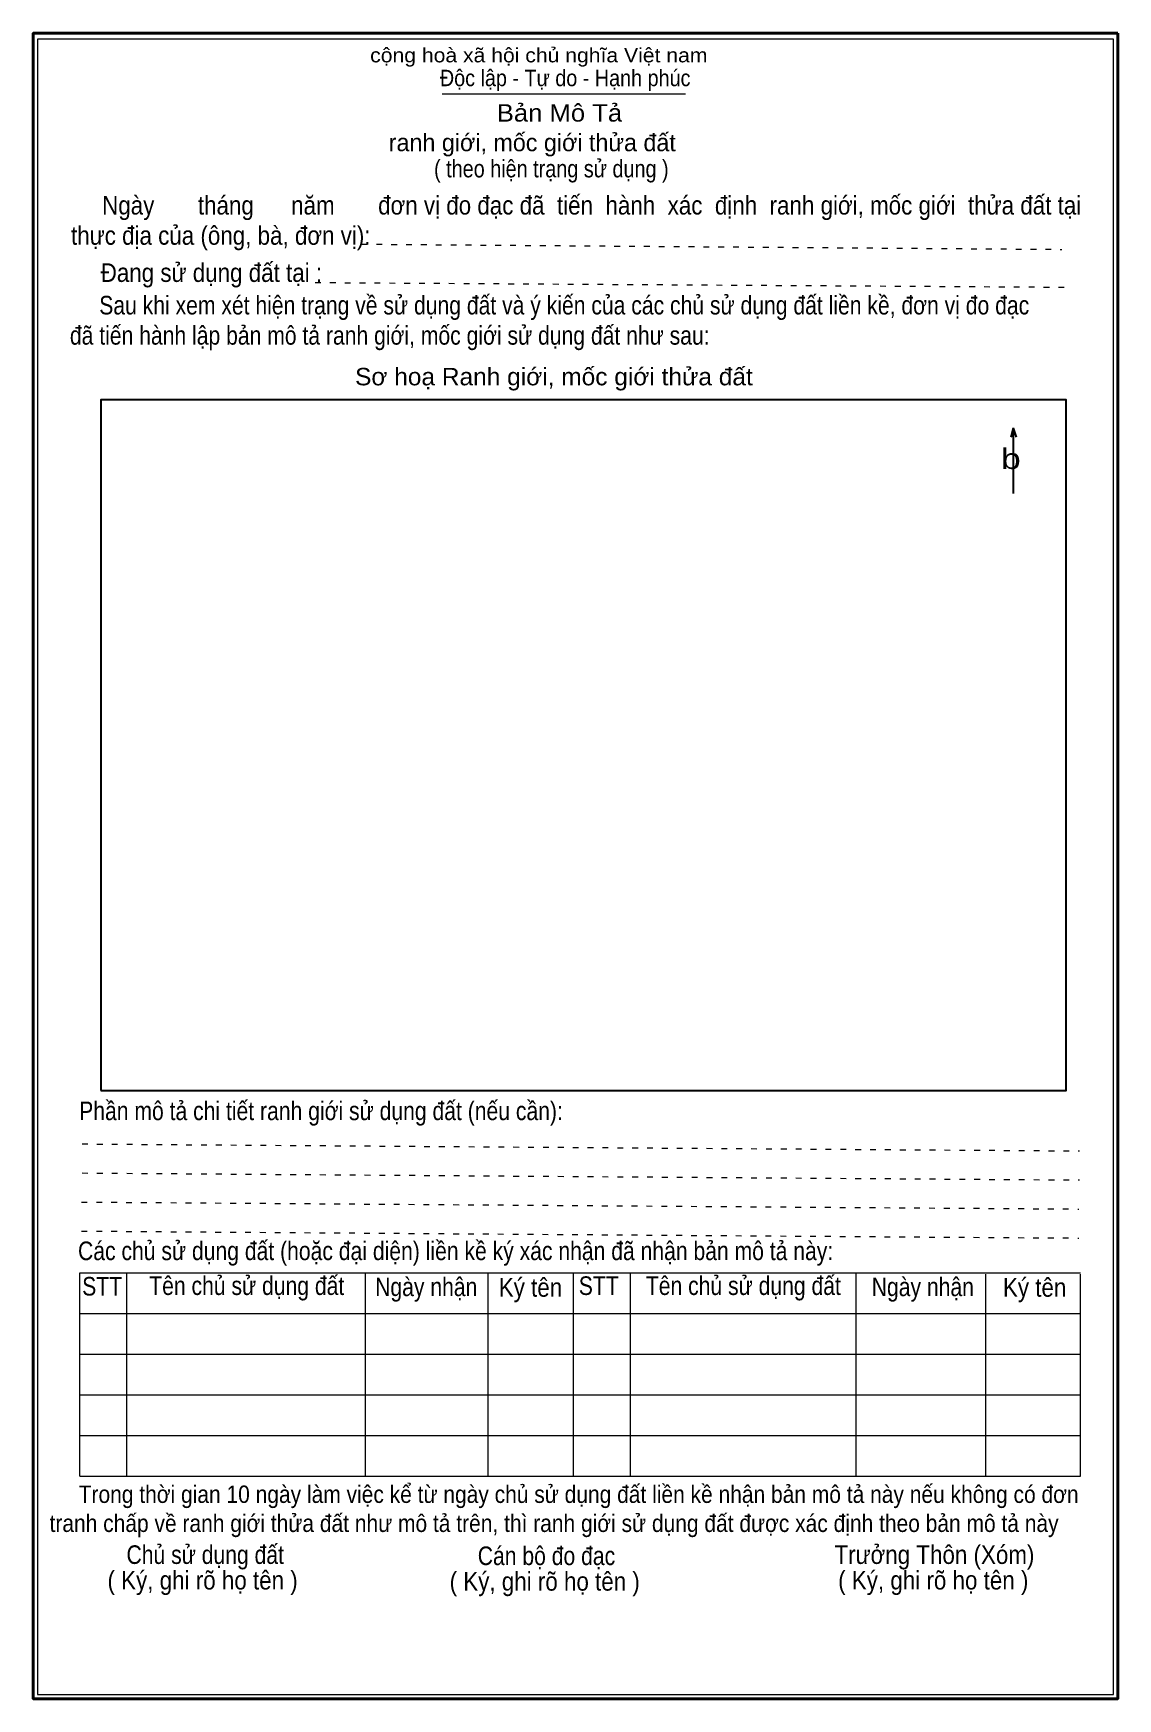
# Model space of a CAD drawing. Header units: metres. Extents: x 987.7 to 1006.3, y 990.8 to 1019.5.
import ezdxf
from ezdxf.enums import TextEntityAlignment as Align

# ---------------------------------------------------------------- set-up
doc = ezdxf.new("R2010")
doc.units = ezdxf.units.M
doc.header["$LTSCALE"] = 0.13
doc.linetypes.add('DOTTED', pattern=[1.5, 0.3, -1.2])
doc.layers.add('2', color=7, linetype='Continuous', lineweight=13)

msp = doc.modelspace()

# ---------------------------------------------------------------- linework, layer by layer
at = {"layer": '2'}
for p, q in [((994.71, 1018.45), (998.9, 1018.45)), ((988.47, 998.15), (1005.7, 998.15)), ((988.47, 994.65), (988.47, 998.15)), ((989.28, 994.65), (989.28, 998.15)), ((993.39, 994.65), (993.39, 998.15)), ((995.5, 994.65), (995.5, 998.15)), ((996.97, 994.65), (996.97, 998.15)), ((997.95, 994.65), (997.95, 998.15)), ((1001.84, 994.65), (1001.84, 998.15)), ((1004.07, 994.65), (1004.07, 998.13)), ((1005.7, 994.65), (1005.7, 998.13)), ((988.47, 997.45), (1005.7, 997.45)), ((988.47, 996.75), (1005.7, 996.75)), ((988.47, 996.05), (1005.7, 996.05)), ((988.47, 995.35), (1005.7, 995.35)), ((988.47, 994.65), (1005.7, 994.65))]:
    msp.add_line(p, q, dxfattribs=at)
at = {"layer": '2', "linetype": 'DOTTED'}
for p, q in [((993.32, 1015.86), (1005.38, 1015.77)), ((992.52, 1015.2), (1005.47, 1015.12)), ((988.51, 1000.37), (1005.68, 1000.25)), ((988.51, 999.87), (1005.68, 999.75)), ((988.5, 999.37), (1005.67, 999.25)), ((988.5, 998.87), (1005.67, 998.75))]:
    msp.add_line(p, q, dxfattribs=at)
at = {"layer": '2', "lineweight": 25}
for p, q in [((1004.54, 1012.69), (1004.5, 1012.54)), ((1004.54, 1012.7), (1004.54, 1011.57)), ((1004.54, 1012.69), (1004.59, 1012.54))]:
    msp.add_line(p, q, dxfattribs=at)
at = {"layer": '2', "lineweight": 40}
msp.add_lwpolyline([(1006.34, 1019.49), (987.67, 1019.49), (987.67, 990.82), (1006.34, 990.82)], close=True, dxfattribs=at)
at = {"layer": '2'}
msp.add_lwpolyline([(1006.27, 1019.39), (987.74, 1019.39), (987.74, 990.89), (1006.27, 990.89)], close=True, dxfattribs=at)
at = {"layer": '2', "lineweight": 25}
msp.add_lwpolyline([(988.83, 1001.29), (1005.45, 1001.29), (1005.45, 1013.18), (988.83, 1013.18)], close=True, dxfattribs=at)

# ---------------------------------------------------------------- texts
at = {"layer": '2'}
for s, height, width, p in [('cộng hoà xã hội chủ nghĩa Việt nam', 0.2474, 1.1, (993.47, 1018.99)), ('Độc lập - Tự do - Hạnh phúc', 0.2828, 0.9, (994.67, 1018.58)), ('Bản Mô Tả', 0.3, 1.1, (995.65, 1017.97)), ('( theo hiện trạng sử dụng )', 0.3, 0.85, (994.57, 1017.01)), ('     Ngày       tháng      năm       đơn vị đo đạc đã  tiến  hành  xác  định  ranh giới, mốc giới  thửa đất tại ', 0.32, 0.9, (988.32, 1016.37)), ('thực địa của (ông, bà, đơn vị): ', 0.32, 0.9, (988.32, 1015.85)), ('Đang sử dụng đất tại :', 0.32, 0.9, (988.83, 1015.21)), ('     Sau khi xem xét hiện trạng về sử dụng đất và ý kiến của các chủ sử dụng đất liền kề, đơn vị đo đạc ', 0.32, 0.85, (988.3, 1014.65)), ('đã tiến hành lập bản mô tả ranh giới, mốc giới sử dụng đất như sau:', 0.32, 0.85, (988.3, 1014.13)), ('Sơ hoạ Ranh giới, mốc giới thửa đất', 0.3, 1.05, (993.21, 1013.43)), ('Phần mô tả chi tiết ranh giới sử dụng đất (nếu cần):', 0.32, 0.85, (988.46, 1000.78)), ('Các chủ sử dụng đất (hoặc đại diện) liền kề ký xác nhận đã nhận bản mô tả này:', 0.32, 0.85, (988.44, 998.37)), ('     Trong thời gian 10 ngày làm việc kể từ ngày chủ sử dụng đất liền kề nhận bản mô tả này nếu không có đơn ', 0.3, 0.9, (987.95, 994.19)), ('tranh chấp về ranh giới thửa đất như mô tả trên, thì ranh giới sử dụng đất được xác định theo bản mô tả này', 0.3, 0.9, (987.95, 993.69))]:
    msp.add_text(s, height=height, dxfattribs=dict(at, width=width)).set_placement(p)
msp.add_text('ranh giới, mốc giới thửa đất', height=0.3, dxfattribs=at).set_placement((993.79, 1017.46))
for s, height, width, p in [('b', 0.353, 1.3, (1004.5, 1011.99)), ('STT', 0.32, 0.85, (988.855, 997.76)), ('Tên chủ sử dụng đất', 0.32, 0.85, (991.345, 997.77)), ('Ngày nhận', 0.32, 0.85, (994.435, 997.75)), ('Ký tên', 0.32, 0.9, (996.23, 997.74)), ('STT', 0.32, 0.85, (997.405, 997.77)), ('Tên chủ sử dụng đất', 0.32, 0.85, (999.895, 997.77)), ('Ngày nhận', 0.32, 0.85, (1002.985, 997.75)), ('Ký tên', 0.32, 0.9, (1004.91, 997.74)), ('Chủ sử dụng đất', 0.32, 0.85, (990.63, 993.14)), ('Cán bộ đo đạc', 0.32, 0.85, (996.505, 993.12)), ('Trưởng Thôn (Xóm)', 0.32, 0.9, (1003.185, 993.14)), ('( Ký, ghi rõ họ tên )', 0.32, 0.9, (990.585, 992.7)), ('( Ký, ghi rõ họ tên )', 0.32, 0.9, (996.475, 992.68)), ('( Ký, ghi rõ họ tên )', 0.32, 0.9, (1003.165, 992.7))]:
    msp.add_text(s, height=height, dxfattribs=dict(at, width=width)).set_placement(p, align=Align.CENTER)

doc.saveas('drawing.dxf')
